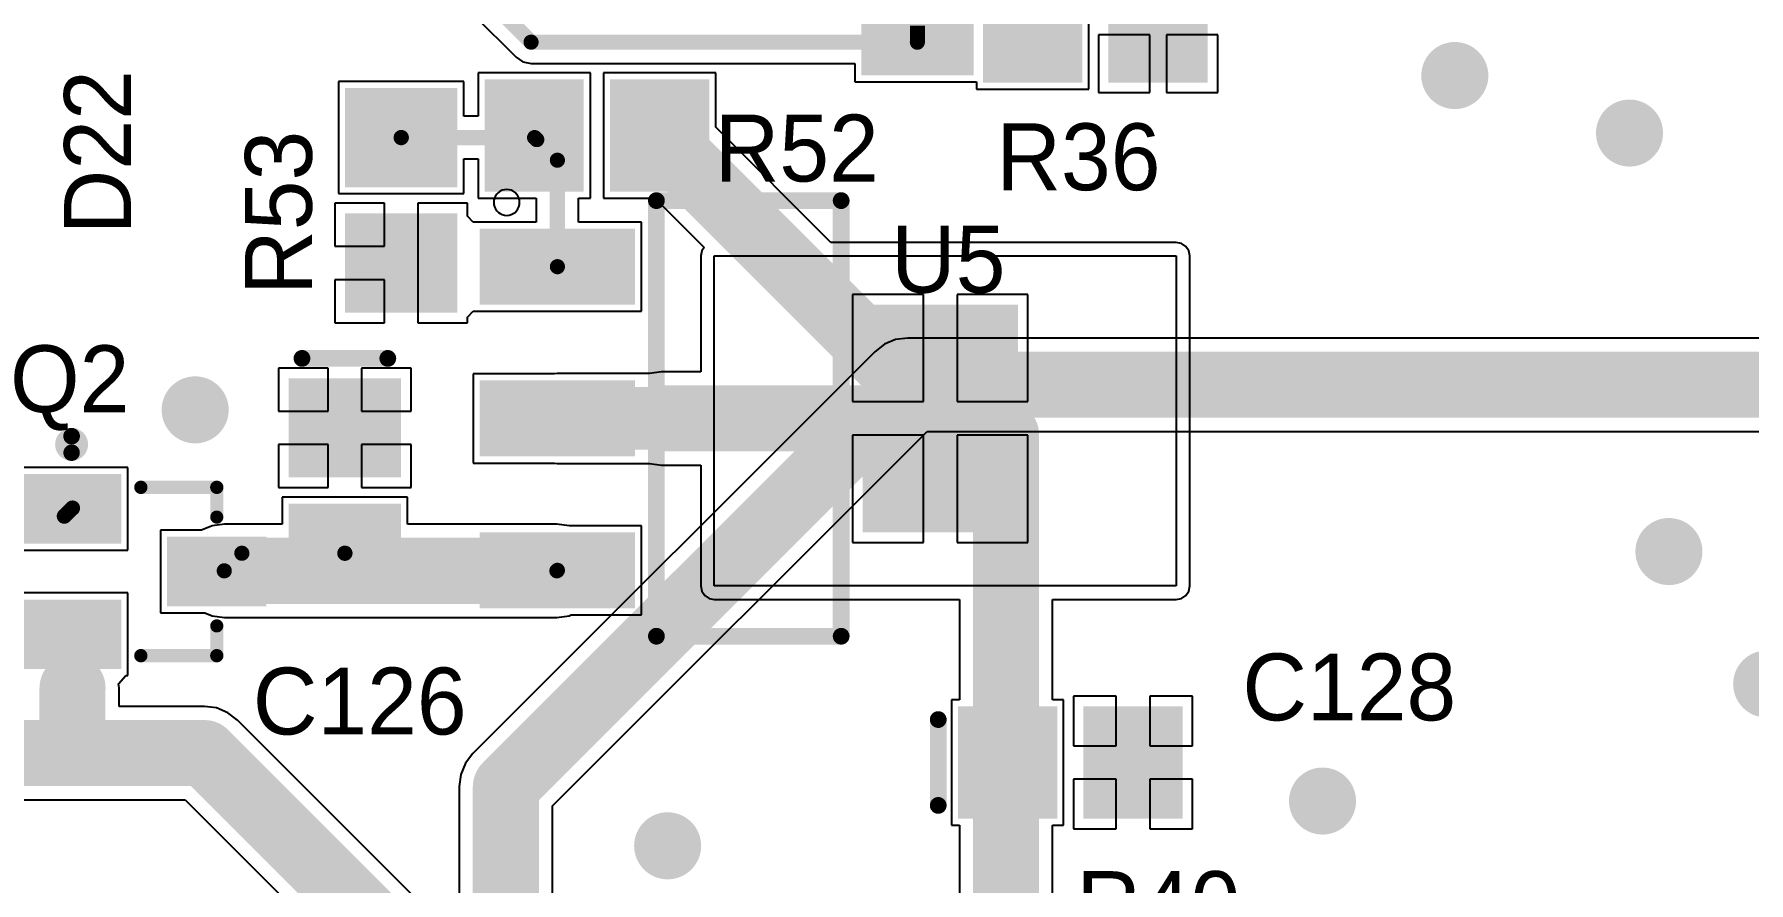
# Model space of a CAD drawing. Header units: millimetres. Extents: x 0 to 7.36, y -3.03 to 0.
# Drawn here: x 4.594 to 5.617, y -1.201 to -0.695 of the extents above; entities that cross this region are included whole.
import ezdxf

# ---------------------------------------------------------------- set-up
doc = ezdxf.new("R2010")
doc.units = ezdxf.units.MM
doc.header["$MEASUREMENT"] = 0
for name, color, linetype in [('BottomLayer', 5, 'Continuous'), ('MultiLayer', 9, 'Continuous'), ('TopLayer', 1, 'Continuous'), ('TopOverlay', 2, 'Continuous'), ('TopPaste', 8, 'Continuous'), ('TopSolder', 216, 'Continuous'), ('ViaHoleLayer', 16, 'Continuous')]:
    doc.layers.add(name, color=color, linetype=linetype)

# ---------------------------------------------------------------- blocks, each defined once
blk = doc.blocks.new('LT1117IST_ADJ_7')
at = {"layer": 'TopLayer'}
for points in [[(-0.1565, 0.0685), (-0.0719, 0.0685), (-0.1565, 0.1059), (-0.0719, 0.1059)], [(0.0719, -0.0673), (0.1565, -0.0673), (0.0719, 0.0606), (0.1565, 0.0606)], [(-0.1565, -0.022), (-0.0719, -0.022), (-0.1565, 0.0154), (-0.0719, 0.0154)], [(-0.1565, -0.1126), (-0.0719, -0.1126), (-0.1565, -0.0752), (-0.0719, -0.0752)]]:
    blk.add_solid(points, dxfattribs=at)
at = {"layer": 'TopOverlay'}
for p, q in [((-0.1457, 0.1331), (-0.147, 0.1328)), ((-0.1444, 0.1332), (-0.1457, 0.1331)), ((-0.143, 0.1331), (-0.1444, 0.1332)), ((-0.1417, 0.1328), (-0.143, 0.1331)), ((-0.152, 0.1269), (-0.1521, 0.1255)), ((-0.1521, 0.1255), (-0.152, 0.1242)), ((-0.1516, 0.1282), (-0.152, 0.1269)), ((-0.152, 0.1242), (-0.1516, 0.1229)), ((-0.1511, 0.1294), (-0.1516, 0.1282)), ((-0.1516, 0.1229), (-0.1511, 0.1217)), ((-0.1503, 0.1305), (-0.1511, 0.1294)), ((-0.1493, 0.1314), (-0.1503, 0.1305)), ((-0.1482, 0.1322), (-0.1493, 0.1314)), ((-0.147, 0.1328), (-0.1482, 0.1322)), ((-0.1405, 0.1322), (-0.1417, 0.1328)), ((-0.1394, 0.1314), (-0.1405, 0.1322)), ((-0.1385, 0.1305), (-0.1394, 0.1314)), ((-0.1377, 0.1294), (-0.1385, 0.1305)), ((-0.1371, 0.1282), (-0.1377, 0.1294)), ((-0.1377, 0.1217), (-0.1371, 0.1229)), ((-0.1368, 0.1269), (-0.1371, 0.1282)), ((-0.1371, 0.1229), (-0.1368, 0.1242)), ((-0.1367, 0.1255), (-0.1368, 0.1269)), ((-0.1368, 0.1242), (-0.1367, 0.1255)), ((-0.1367, 0.1255), (-0.1367, 0.1255)), ((-0.1511, 0.1217), (-0.1503, 0.1206)), ((-0.1503, 0.1206), (-0.1493, 0.1196)), ((-0.1493, 0.1196), (-0.1482, 0.1189)), ((-0.1482, 0.1189), (-0.147, 0.1183)), ((-0.147, 0.1183), (-0.1457, 0.118)), ((-0.1457, 0.118), (-0.1444, 0.1178)), ((-0.1444, 0.1178), (-0.143, 0.118)), ((-0.143, 0.118), (-0.1417, 0.1183)), ((-0.1417, 0.1183), (-0.1405, 0.1189)), ((-0.1405, 0.1189), (-0.1394, 0.1196)), ((-0.1394, 0.1196), (-0.1385, 0.1206)), ((-0.1385, 0.1206), (-0.1377, 0.1217))]:
    blk.add_line(p, q, dxfattribs=at)
at = {"layer": 'TopOverlay', "const_width": 0.01}
for points in [[(-0.0551, -0.1332), (-0.0551, 0.1266)], [(-0.0551, 0.1266), (0.0551, 0.1266)], [(0.0551, -0.1332), (0.0551, 0.1266)], [(-0.0551, -0.1332), (0.0551, -0.1332)]]:
    blk.add_lwpolyline(points, dxfattribs=at)
at = {"layer": 'TopOverlay', "const_width": 0.005}
for points in [[(-0.0576, 0.1266, 1), (-0.0526, 0.1266, 1)], [(-0.0576, 0.1266, 1), (-0.0526, 0.1266, 1)], [(0.0526, 0.1266, 1), (0.0576, 0.1266, 1)], [(0.0526, 0.1266, 1), (0.0576, 0.1266, 1)], [(-0.0576, -0.1332, 1), (-0.0526, -0.1332, 1)], [(-0.0576, -0.1332, 1), (-0.0526, -0.1332, 1)], [(0.0526, -0.1332, 1), (0.0576, -0.1332, 1)], [(0.0526, -0.1332, 1), (0.0576, -0.1332, 1)]]:
    blk.add_lwpolyline(points, format="xyb", close=True, dxfattribs=at)
at = {"layer": 'TopPaste'}
for points in [[(-0.1565, 0.0685), (-0.0719, 0.0685), (-0.1565, 0.1059), (-0.0719, 0.1059)], [(0.0719, -0.0673), (0.1565, -0.0673), (0.0719, 0.0606), (0.1565, 0.0606)], [(-0.1565, -0.022), (-0.0719, -0.022), (-0.1565, 0.0154), (-0.0719, 0.0154)], [(-0.1565, -0.1126), (-0.0719, -0.1126), (-0.1565, -0.0752), (-0.0719, -0.0752)]]:
    blk.add_solid(points, dxfattribs=at)
at = {"layer": 'TopSolder'}
for points in [[(-0.1605, 0.0645), (-0.0679, 0.0645), (-0.1605, 0.1099), (-0.0679, 0.1099)], [(0.0679, -0.0713), (0.1605, -0.0713), (0.0679, 0.0646), (0.1605, 0.0646)], [(-0.1605, -0.026), (-0.0679, -0.026), (-0.1605, 0.0194), (-0.0679, 0.0194)], [(-0.1605, -0.1166), (-0.0679, -0.1166), (-0.1605, -0.0712), (-0.0679, -0.0712)]]:
    blk.add_solid(points, dxfattribs=at)
blk = doc.blocks.new('RES_0805_10')
at = {"layer": 'TopLayer'}
for points in [[(-0.063, -0.0295), (-0.0118, -0.0295), (-0.063, 0.0295), (-0.0118, 0.0295)], [(0.0118, -0.0295), (0.063, -0.0295), (0.0118, 0.0295), (0.063, 0.0295)]]:
    blk.add_solid(points, dxfattribs=at)
at = {"layer": 'TopPaste'}
for points in [[(-0.063, -0.0295), (-0.0118, -0.0295), (-0.063, 0.0295), (-0.0118, 0.0295)], [(0.0118, -0.0295), (0.063, -0.0295), (0.0118, 0.0295), (0.063, 0.0295)]]:
    blk.add_solid(points, dxfattribs=at)
at = {"layer": 'TopSolder'}
for points in [[(-0.067, -0.0335), (-0.0078, -0.0335), (-0.067, 0.0335), (-0.0078, 0.0335)], [(0.0078, -0.0335), (0.067, -0.0335), (0.0078, 0.0335), (0.067, 0.0335)]]:
    blk.add_solid(points, dxfattribs=at)
blk = doc.blocks.new('RES_0805_50')
at = {"layer": 'TopLayer'}
for points in [[(-0.063, -0.0295), (-0.0118, -0.0295), (-0.063, 0.0295), (-0.0118, 0.0295)], [(0.0118, -0.0295), (0.063, -0.0295), (0.0118, 0.0295), (0.063, 0.0295)]]:
    blk.add_solid(points, dxfattribs=at)
at = {"layer": 'TopPaste'}
for points in [[(-0.063, -0.0295), (-0.0118, -0.0295), (-0.063, 0.0295), (-0.0118, 0.0295)], [(0.0118, -0.0295), (0.063, -0.0295), (0.0118, 0.0295), (0.063, 0.0295)]]:
    blk.add_solid(points, dxfattribs=at)
at = {"layer": 'TopSolder'}
for points in [[(-0.067, -0.0335), (-0.0078, -0.0335), (-0.067, 0.0335), (-0.0078, 0.0335)], [(0.0078, -0.0335), (0.067, -0.0335), (0.0078, 0.0335), (0.067, 0.0335)]]:
    blk.add_solid(points, dxfattribs=at)
blk = doc.blocks.new('CAP_0805_51')
at = {"layer": 'TopLayer'}
for points in [[(-0.0551, -0.0295), (-0.0039, -0.0295), (-0.0551, 0.0295), (-0.0039, 0.0295)], [(0.0197, -0.0295), (0.0709, -0.0295), (0.0197, 0.0295), (0.0709, 0.0295)]]:
    blk.add_solid(points, dxfattribs=at)
at = {"layer": 'TopOverlay', "const_width": 0.01}
blk.add_lwpolyline([(-0.0709, -0.0256), (-0.0709, 0.0256)], dxfattribs=at)
at = {"layer": 'TopOverlay', "const_width": 0.005}
for points in [[(-0.0734, 0.0256, 1), (-0.0684, 0.0256, 1)], [(-0.0734, -0.0256, 1), (-0.0684, -0.0256, 1)]]:
    blk.add_lwpolyline(points, format="xyb", close=True, dxfattribs=at)
at = {"layer": 'TopPaste'}
for points in [[(-0.0551, -0.0295), (-0.0039, -0.0295), (-0.0551, 0.0295), (-0.0039, 0.0295)], [(0.0197, -0.0295), (0.0709, -0.0295), (0.0197, 0.0295), (0.0709, 0.0295)]]:
    blk.add_solid(points, dxfattribs=at)
at = {"layer": 'TopSolder'}
for points in [[(-0.0591, -0.0335), (0.0001, -0.0335), (-0.0591, 0.0335), (0.0001, 0.0335)], [(0.0157, -0.0335), (0.0749, -0.0335), (0.0157, 0.0335), (0.0749, 0.0335)]]:
    blk.add_solid(points, dxfattribs=at)
blk = doc.blocks.new('SOT23_56')
at = {"layer": 'TopLayer'}
for points in [[(-0.0167, 0.0177), (0.0167, 0.0177), (-0.0167, 0.0689), (0.0167, 0.0689)], [(-0.0541, -0.0689), (-0.0207, -0.0689), (-0.0541, -0.0177), (-0.0207, -0.0177)], [(0.0207, -0.0689), (0.0541, -0.0689), (0.0207, -0.0177), (0.0541, -0.0177)]]:
    blk.add_solid(points, dxfattribs=at)
at = {"layer": 'TopOverlay', "const_width": 0.00787}
for points in [[(-0.0502, -0.002), (-0.0502, 0.0433)], [(-0.0325, 0.0433), (-0.0502, 0.0433)], [(0.0502, 0.0433), (0.0325, 0.0433)], [(0.0502, -0.002), (0.0502, 0.0433)]]:
    blk.add_lwpolyline(points, dxfattribs=at)
at = {"layer": 'TopOverlay'}
for points, const_width in [([(-0.0522, 0.0433, 1), (-0.0482, 0.0433, 1)], 0.00394), ([(-0.0522, 0.0433, 1), (-0.0482, 0.0433, 1)], 0.00394), ([(-0.0344, 0.0433, 1), (-0.0305, 0.0433, 1)], 0.00394), ([(0.0305, 0.0433, 1), (0.0344, 0.0433, 1)], 0.00394), ([(0.0482, 0.0433, 1), (0.0522, 0.0433, 1)], 0.00394), ([(0.0482, 0.0433, 1), (0.0522, 0.0433, 1)], 0.00394), ([(-0.0522, -0.002, 1), (-0.0482, -0.002, 1)], 0.00394), ([(0.0482, -0.002, 1), (0.0522, -0.002, 1)], 0.00394), ([(-0.0709, -0.0433, 1), (-0.0807, -0.0433, 1)], 0.00984), ([(-0.0832, -0.0433, 1), (-0.0782, -0.0433, 1)], 0.00492), ([(-0.0733, -0.0433, 1), (-0.0684, -0.0433, 1)], 0.00492)]:
    blk.add_lwpolyline(points, format="xyb", close=True, dxfattribs=dict(at, const_width=const_width))
at = {"layer": 'TopPaste'}
for points in [[(-0.0167, 0.0177), (0.0167, 0.0177), (-0.0167, 0.0689), (0.0167, 0.0689)], [(-0.0541, -0.0689), (-0.0207, -0.0689), (-0.0541, -0.0177), (-0.0207, -0.0177)], [(0.0207, -0.0689), (0.0541, -0.0689), (0.0207, -0.0177), (0.0541, -0.0177)]]:
    blk.add_solid(points, dxfattribs=at)
at = {"layer": 'TopSolder'}
for points in [[(-0.0207, 0.0137), (0.0207, 0.0137), (-0.0207, 0.0729), (0.0207, 0.0729)], [(-0.0581, -0.0729), (-0.0167, -0.0729), (-0.0581, -0.0137), (-0.0167, -0.0137)], [(0.0167, -0.0729), (0.0581, -0.0729), (0.0167, -0.0137), (0.0581, -0.0137)]]:
    blk.add_solid(points, dxfattribs=at)
blk = doc.blocks.new('RES_0805_208')
at = {"layer": 'TopLayer'}
for points in [[(-0.063, -0.0295), (-0.0118, -0.0295), (-0.063, 0.0295), (-0.0118, 0.0295)], [(0.0118, -0.0295), (0.063, -0.0295), (0.0118, 0.0295), (0.063, 0.0295)]]:
    blk.add_solid(points, dxfattribs=at)
at = {"layer": 'TopPaste'}
for points in [[(-0.063, -0.0295), (-0.0118, -0.0295), (-0.063, 0.0295), (-0.0118, 0.0295)], [(0.0118, -0.0295), (0.063, -0.0295), (0.0118, 0.0295), (0.063, 0.0295)]]:
    blk.add_solid(points, dxfattribs=at)
at = {"layer": 'TopSolder'}
for points in [[(-0.067, -0.0335), (-0.0078, -0.0335), (-0.067, 0.0335), (-0.0078, 0.0335)], [(0.0078, -0.0335), (0.067, -0.0335), (0.0078, 0.0335), (0.067, 0.0335)]]:
    blk.add_solid(points, dxfattribs=at)
blk = doc.blocks.new('CAP_0805_209')
at = {"layer": 'TopLayer'}
for points in [[(-0.0551, -0.0295), (-0.0039, -0.0295), (-0.0551, 0.0295), (-0.0039, 0.0295)], [(0.0197, -0.0295), (0.0709, -0.0295), (0.0197, 0.0295), (0.0709, 0.0295)]]:
    blk.add_solid(points, dxfattribs=at)
at = {"layer": 'TopOverlay', "const_width": 0.01}
blk.add_lwpolyline([(-0.0709, -0.0256), (-0.0709, 0.0256)], dxfattribs=at)
at = {"layer": 'TopOverlay', "const_width": 0.005}
for points in [[(-0.0734, 0.0256, 1), (-0.0684, 0.0256, 1)], [(-0.0734, -0.0256, 1), (-0.0684, -0.0256, 1)]]:
    blk.add_lwpolyline(points, format="xyb", close=True, dxfattribs=at)
at = {"layer": 'TopPaste'}
for points in [[(-0.0551, -0.0295), (-0.0039, -0.0295), (-0.0551, 0.0295), (-0.0039, 0.0295)], [(0.0197, -0.0295), (0.0709, -0.0295), (0.0197, 0.0295), (0.0709, 0.0295)]]:
    blk.add_solid(points, dxfattribs=at)
at = {"layer": 'TopSolder'}
for points in [[(-0.0591, -0.0335), (0.0001, -0.0335), (-0.0591, 0.0335), (0.0001, 0.0335)], [(0.0157, -0.0335), (0.0749, -0.0335), (0.0157, 0.0335), (0.0749, 0.0335)]]:
    blk.add_solid(points, dxfattribs=at)
blk = doc.blocks.new('RES_0805_255')
at = {"layer": 'TopLayer'}
for points in [[(-0.063, -0.0295), (-0.0118, -0.0295), (-0.063, 0.0295), (-0.0118, 0.0295)], [(0.0118, -0.0295), (0.063, -0.0295), (0.0118, 0.0295), (0.063, 0.0295)]]:
    blk.add_solid(points, dxfattribs=at)
at = {"layer": 'TopPaste'}
for points in [[(-0.063, -0.0295), (-0.0118, -0.0295), (-0.063, 0.0295), (-0.0118, 0.0295)], [(0.0118, -0.0295), (0.063, -0.0295), (0.0118, 0.0295), (0.063, 0.0295)]]:
    blk.add_solid(points, dxfattribs=at)
at = {"layer": 'TopSolder'}
for points in [[(-0.067, -0.0335), (-0.0078, -0.0335), (-0.067, 0.0335), (-0.0078, 0.0335)], [(0.0078, -0.0335), (0.067, -0.0335), (0.0078, 0.0335), (0.067, 0.0335)]]:
    blk.add_solid(points, dxfattribs=at)

msp = doc.modelspace()

# ---------------------------------------------------------------- linework, layer by layer
at = {"layer": 'BottomLayer'}
for p, q in [((5.1082, -0.8767), (5.1015, -0.8795)), ((5.1154, -0.8758), (5.1082, -0.8767)), ((6.0732, -0.8758), (5.1154, -0.8758)), ((5.0957, -0.8839), (4.8561, -1.1236)), ((5.1015, -0.8795), (5.0957, -0.8839)), ((4.9035, -1.1547), (5.1269, -0.9314)), ((5.1269, -0.9314), (6.0848, -0.9314)), ((4.8561, -1.1236), (4.8516, -1.1293)), ((4.8516, -1.1293), (4.8489, -1.136)), ((4.8489, -1.136), (4.8479, -1.1432)), ((4.8479, -1.1432), (4.8479, -1.2616)), ((4.9035, -1.2616), (4.9035, -1.1547))]:
    msp.add_line(p, q, dxfattribs=at)
for points, const_width in [([(5.4317, -0.7192, 1), (5.4517, -0.7192, 1)], 0.02), ([(5.5359, -0.7535, 1), (5.5559, -0.7535, 1)], 0.02), ([(5.1055, -0.9036, 1), (5.1252, -0.9036, 1)], 0.0197), ([(5.1055, -0.9036, 1), (5.1252, -0.9036, 1)], 0.0197), ([(4.6804, -0.9186, 1), (4.7004, -0.9186, 1)], 0.02), ([(5.5594, -1.0031, 1), (5.5794, -1.0031, 1)], 0.02), ([(5.6177, -1.0821, 1), (5.6377, -1.0821, 1)], 0.02), ([(4.8659, -1.1432, 1), (4.8856, -1.1432, 1)], 0.0197), ([(4.8659, -1.1432, 1), (4.8856, -1.1432, 1)], 0.0197), ([(5.3528, -1.1519, 1), (5.3728, -1.1519, 1)], 0.02), ([(4.9622, -1.1786, 1), (4.9822, -1.1786, 1)], 0.02)]:
    msp.add_lwpolyline(points, format="xyb", close=True, dxfattribs=dict(at, const_width=const_width))
at = {"layer": 'BottomLayer', "const_width": 0.0394}
for points in [[(4.8757, -1.1432), (5.1154, -0.9036)], [(5.1154, -0.9036), (6.0848, -0.9036)], [(4.8757, -1.303), (4.8757, -1.1432)]]:
    msp.add_lwpolyline(points, dxfattribs=at)
at = {"layer": 'MultiLayer', "const_width": 0.02}
for points in [[(5.4317, -0.7192, 1), (5.4517, -0.7192, 1)], [(5.5359, -0.7535, 1), (5.5559, -0.7535, 1)], [(4.6804, -0.9186, 1), (4.7004, -0.9186, 1)], [(5.5594, -1.0031, 1), (5.5794, -1.0031, 1)], [(5.6177, -1.0821, 1), (5.6377, -1.0821, 1)], [(5.3528, -1.1519, 1), (5.3728, -1.1519, 1)], [(4.9622, -1.1786, 1), (4.9822, -1.1786, 1)]]:
    msp.add_lwpolyline(points, format="xyb", close=True, dxfattribs=at)
at = {"layer": 'TopLayer'}
for p, q in [((5.2234, -0.7273), (5.2234, -0.6525)), ((4.8567, -0.6832), (4.8818, -0.7083)), ((5.2597, -0.6949), (5.2291, -0.6949)), ((5.2291, -0.6949), (5.2291, -0.7294)), ((5.2597, -0.7294), (5.2597, -0.6949)), ((5.3003, -0.6949), (5.2697, -0.6949)), ((5.2697, -0.6949), (5.2697, -0.7294)), ((5.3003, -0.7294), (5.3003, -0.6949)), ((4.8818, -0.7083), (4.8859, -0.711)), ((4.8859, -0.711), (4.8908, -0.712)), ((4.8908, -0.712), (5.0838, -0.712)), ((5.0838, -0.712), (5.0838, -0.7229)), ((4.8507, -0.7227), (4.7759, -0.7227)), ((4.7759, -0.7227), (4.7759, -0.7896)), ((4.8507, -0.7435), (4.8507, -0.7227)), ((4.9261, -0.7176), (4.8591, -0.7176)), ((4.8591, -0.7176), (4.8591, -0.7435)), ((4.9261, -0.7924), (4.9261, -0.7176)), ((5.0009, -0.7176), (4.9339, -0.7176)), ((4.9339, -0.7176), (4.9339, -0.7924)), ((5.0009, -0.75), (5.0009, -0.7176)), ((5.0838, -0.7229), (5.1564, -0.7229)), ((5.1564, -0.7229), (5.1564, -0.7273)), ((5.1564, -0.7273), (5.2234, -0.7273)), ((5.2291, -0.7294), (5.2597, -0.7294)), ((5.2697, -0.7294), (5.3003, -0.7294)), ((4.8591, -0.7435), (4.8507, -0.7435)), ((5.0696, -0.8187), (5.0009, -0.75)), ((4.8507, -0.7896), (4.8507, -0.7688)), ((4.8507, -0.7688), (4.8591, -0.7688)), ((4.8591, -0.7688), (4.8591, -0.7924)), ((4.8033, -0.7954), (4.7738, -0.7954)), ((4.7738, -0.7954), (4.7738, -0.821)), ((4.7759, -0.7896), (4.8507, -0.7896)), ((4.8033, -0.821), (4.8033, -0.7954)), ((4.8528, -0.7954), (4.8233, -0.7954)), ((4.8233, -0.7954), (4.8233, -0.831)), ((4.8528, -0.803), (4.8528, -0.7954)), ((4.8591, -0.7924), (4.8938, -0.7924)), ((4.8938, -0.7924), (4.8938, -0.8066)), ((4.9191, -0.8066), (4.9191, -0.7924)), ((4.9191, -0.7924), (4.9261, -0.7924)), ((4.9339, -0.7924), (4.9646, -0.7924)), ((4.9646, -0.7924), (4.9939, -0.8217)), ((4.8563, -0.8066), (4.8528, -0.803)), ((4.8578, -0.8066), (4.8563, -0.8066)), ((4.8938, -0.8066), (4.8578, -0.8066)), ((4.9566, -0.8066), (4.9191, -0.8066)), ((4.9566, -0.8598), (4.9566, -0.8066)), ((4.7738, -0.821), (4.8033, -0.821)), ((4.9926, -0.8237), (4.992, -0.8268)), ((4.992, -0.8268), (4.992, -0.8959)), ((4.9939, -0.8217), (4.9926, -0.8237)), ((5, -1.0236), (5, -0.8268)), ((5, -0.8268), (5.2756, -0.8268)), ((5.2756, -0.8187), (5.0696, -0.8187)), ((5.2787, -0.8194), (5.2756, -0.8187)), ((5.2756, -0.8268), (5.2756, -1.0236)), ((5.2813, -0.8211), (5.2787, -0.8194)), ((5.283, -0.8237), (5.2813, -0.8211)), ((5.2836, -0.8268), (5.283, -0.8237)), ((5.2836, -1.0236), (5.2836, -0.8268)), ((4.8233, -0.831), (4.8233, -0.8666)), ((4.8033, -0.841), (4.7738, -0.841)), ((4.7738, -0.841), (4.7738, -0.8666)), ((4.8033, -0.8666), (4.8033, -0.841)), ((5.1248, -0.8498), (5.0825, -0.8498)), ((5.0825, -0.8498), (5.0825, -0.9137)), ((5.1248, -0.9137), (5.1248, -0.8498)), ((5.1871, -0.8498), (5.1448, -0.8498)), ((5.1448, -0.8498), (5.1448, -0.9137)), ((5.1871, -0.9137), (5.1871, -0.8498)), ((4.7738, -0.8666), (4.8033, -0.8666)), ((4.8233, -0.8666), (4.8528, -0.8666)), ((4.8528, -0.8633), (4.8563, -0.8598)), ((4.8528, -0.8666), (4.8528, -0.8633)), ((4.8563, -0.8598), (4.8578, -0.8598)), ((4.8578, -0.8598), (4.9566, -0.8598)), ((4.7697, -0.8937), (4.7402, -0.8937)), ((4.7402, -0.8937), (4.7402, -0.9193)), ((4.7697, -0.9193), (4.7697, -0.8937)), ((4.8192, -0.8937), (4.7897, -0.8937)), ((4.7897, -0.8937), (4.7897, -0.9193)), ((4.8192, -0.9193), (4.8192, -0.8937)), ((4.9047, -0.8972), (4.8563, -0.8972)), ((4.8563, -0.8972), (4.8563, -0.9503)), ((4.9064, -0.8969), (4.9047, -0.8972)), ((4.9612, -0.8969), (4.9064, -0.8969)), ((4.9613, -0.8969), (4.9612, -0.8969)), ((4.9685, -0.8959), (4.9613, -0.8969)), ((4.992, -0.8959), (4.9685, -0.8959)), ((4.7402, -0.9193), (4.7697, -0.9193)), ((4.7897, -0.9193), (4.8192, -0.9193)), ((5.0825, -0.9137), (5.1248, -0.9137)), ((5.1448, -0.9137), (5.1871, -0.9137)), ((4.7697, -0.9393), (4.7402, -0.9393)), ((4.7402, -0.9393), (4.7402, -0.9649)), ((4.7697, -0.9649), (4.7697, -0.9393)), ((4.8192, -0.9393), (4.7897, -0.9393)), ((4.7897, -0.9393), (4.7897, -0.9649)), ((4.8192, -0.9649), (4.8192, -0.9393)), ((5.1248, -0.9337), (5.0825, -0.9337)), ((5.0825, -0.9337), (5.0825, -0.9977)), ((5.1248, -0.9977), (5.1248, -0.9337)), ((5.1871, -0.9337), (5.1448, -0.9337)), ((5.1448, -0.9337), (5.1448, -0.9977)), ((5.1871, -0.9977), (5.1871, -0.9337)), ((4.8563, -0.9503), (4.9047, -0.9503)), ((4.9047, -0.9503), (4.9064, -0.9505)), ((4.9064, -0.9505), (4.9612, -0.9505)), ((4.9612, -0.9505), (4.9613, -0.9506)), ((4.9613, -0.9506), (4.9685, -0.9515)), ((4.6502, -0.953), (4.5832, -0.953)), ((4.6502, -1.0022), (4.6502, -0.953)), ((4.9685, -0.9515), (4.992, -0.9515)), ((4.992, -0.9515), (4.992, -1.0236)), ((4.7402, -0.9649), (4.7697, -0.9649)), ((4.8171, -0.9706), (4.7423, -0.9706)), ((4.7423, -0.9706), (4.7423, -0.9868)), ((4.7897, -0.9649), (4.8192, -0.9649)), ((4.8171, -0.9868), (4.8171, -0.9706)), ((4.6941, -0.9904), (4.6698, -0.9904)), ((4.6698, -0.9904), (4.6698, -1.0396)), ((4.7006, -0.9877), (4.6941, -0.9904)), ((4.7078, -0.9868), (4.7006, -0.9877)), ((4.7423, -0.9868), (4.7078, -0.9868)), ((4.9062, -0.9868), (4.8171, -0.9868)), ((4.9134, -0.9877), (4.9062, -0.9868)), ((4.9566, -0.9877), (4.9134, -0.9877)), ((4.9134, -0.9877), (4.9134, -0.9877)), ((4.9566, -1.0409), (4.9566, -0.9877)), ((5.0825, -0.9977), (5.1248, -0.9977)), ((5.1448, -0.9977), (5.1871, -0.9977)), ((4.5832, -1.0022), (4.6502, -1.0022)), ((4.6502, -1.0278), (4.5832, -1.0278)), ((4.6502, -1.077), (4.6502, -1.0278)), ((4.992, -1.0236), (4.9926, -1.0267)), ((4.9926, -1.0267), (4.9943, -1.0293)), ((4.9943, -1.0293), (4.9969, -1.031)), ((4.9969, -1.031), (5, -1.0317)), ((5.2756, -1.0236), (5, -1.0236)), ((5, -1.0317), (5.1462, -1.0317)), ((5.1462, -1.0317), (5.1462, -1.0915)), ((5.2018, -1.0915), (5.2018, -1.0317)), ((5.2018, -1.0317), (5.2756, -1.0317)), ((5.2756, -1.0317), (5.2787, -1.031)), ((5.2787, -1.031), (5.2813, -1.0293)), ((5.2813, -1.0293), (5.283, -1.0267)), ((5.283, -1.0267), (5.2836, -1.0236)), ((4.6698, -1.0396), (4.6962, -1.0396)), ((4.6962, -1.0396), (4.7006, -1.0414)), ((4.7006, -1.0414), (4.7078, -1.0424)), ((4.7078, -1.0424), (4.9062, -1.0424)), ((4.9062, -1.0424), (4.9134, -1.0414)), ((4.9134, -1.0414), (4.9147, -1.0409)), ((4.9147, -1.0409), (4.9566, -1.0409)), ((4.6447, -1.082), (4.6491, -1.077)), ((4.645, -1.0844), (4.6447, -1.082)), ((4.6491, -1.077), (4.6502, -1.077)), ((4.645, -1.0955), (4.645, -1.0844)), ((5.1462, -1.0915), (5.1415, -1.0915)), ((5.1415, -1.0915), (5.1415, -1.1663)), ((5.2084, -1.0915), (5.2018, -1.0915)), ((5.2084, -1.1663), (5.2084, -1.0915)), ((5.2397, -1.0894), (5.2142, -1.0894)), ((5.2142, -1.0894), (5.2142, -1.1189)), ((5.2397, -1.1189), (5.2397, -1.0894)), ((5.2853, -1.0894), (5.2597, -1.0894)), ((5.2597, -1.0894), (5.2597, -1.1189)), ((5.2853, -1.1189), (5.2853, -1.0894)), ((4.696, -1.0955), (4.645, -1.0955)), ((4.7032, -1.0964), (4.696, -1.0955)), ((4.7099, -1.0992), (4.7032, -1.0964)), ((4.7157, -1.1036), (4.7099, -1.0992)), ((4.8737, -1.2616), (4.7157, -1.1036)), ((5.2142, -1.1189), (5.2397, -1.1189)), ((5.2597, -1.1189), (5.2853, -1.1189)), ((5.2397, -1.1389), (5.2142, -1.1389)), ((5.2142, -1.1389), (5.2142, -1.1684)), ((5.2397, -1.1684), (5.2397, -1.1389)), ((5.2853, -1.1389), (5.2597, -1.1389)), ((5.2597, -1.1389), (5.2597, -1.1684)), ((5.2853, -1.1684), (5.2853, -1.1389)), ((4.5752, -1.1511), (4.6845, -1.1511)), ((4.6845, -1.1511), (4.8344, -1.3009)), ((5.1415, -1.1663), (5.1462, -1.1663)), ((5.1462, -1.1663), (5.1462, -1.258)), ((5.2018, -1.258), (5.2018, -1.1663)), ((5.2018, -1.1663), (5.2084, -1.1663)), ((5.2142, -1.1684), (5.2397, -1.1684)), ((5.2597, -1.1684), (5.2853, -1.1684))]:
    msp.add_line(p, q, dxfattribs=at)
for points, const_width in [([(4.848, -0.6566), (4.8908, -0.6993)], 0.00906), ([(5.1212, -0.6993), (5.1212, -0.6894)], 0.00906), ([(4.8908, -0.6993), (5.1212, -0.6993)], 0.00906), ([(4.969, -0.7574), (5.1348, -0.9233)], 0.0394), ([(4.8133, -0.7562), (4.8929, -0.7562)], 0.00906), ([(4.8929, -0.7562), (4.8942, -0.7574)], 0.00906), ([(4.8942, -0.7574), (4.9064, -0.7697)], 0.00906), ([(4.9064, -0.8332), (4.9064, -0.7697)], 0.00906), ([(4.9064, -0.9237), (4.9685, -0.9237)], 0.0374), ([(4.9685, -0.9237), (5.1348, -0.9237)], 0.0394), ([(5.1348, -0.9237), (5.1348, -0.9233)], 0.0394), ([(5.1348, -0.9237), (5.1445, -0.9334)], 0.0394), ([(5.1445, -0.9334), (5.174, -0.9334)], 0.0394), ([(5.174, -1.1289), (5.174, -0.9334)], 0.0394), ([(4.5378, -0.982), (4.6124, -0.982)], 0.00906), ([(4.6124, -0.982), (4.6172, -0.9772)], 0.00906), ([(4.7078, -1.0146), (4.9062, -1.0146)], 0.0394), ([(4.7078, -1.0146), (4.7182, -1.0041)], 0.00906), ([(4.7182, -1.0041), (4.7797, -1.0041)], 0.00906), ([(4.9062, -1.0146), (4.9064, -1.0143)], 0.00906), ([(4.6172, -1.0844), (4.6172, -1.052)], 0.0256), ([(4.6172, -1.1233), (4.6172, -1.0844)], 0.0394), ([(4.5378, -1.1233), (4.6172, -1.1233)], 0.0394), ([(4.6172, -1.1233), (4.696, -1.1233)], 0.0394), ([(4.696, -1.1233), (4.8757, -1.303)], 0.0394), ([(5.174, -1.2832), (5.174, -1.1289)], 0.0394), ([(5.174, -1.1289), (5.1749, -1.1289)], 0.0394)]:
    msp.add_lwpolyline(points, dxfattribs=dict(at, const_width=const_width))
for points, const_width in [([(4.8885, -0.6993, 1), (4.893, -0.6993, 1)], 0.00453), ([(4.8885, -0.6993, 1), (4.893, -0.6993, 1)], 0.00453), ([(5.1189, -0.6993, 1), (5.1234, -0.6993, 1)], 0.00453), ([(5.1189, -0.6993, 1), (5.1234, -0.6993, 1)], 0.00453), ([(5.4317, -0.7192, 1), (5.4517, -0.7192, 1)], 0.02), ([(5.5359, -0.7535, 1), (5.5559, -0.7535, 1)], 0.02), ([(4.9591, -0.7574, 1), (4.9788, -0.7574, 1)], 0.0197), ([(4.811, -0.7562, 1), (4.8156, -0.7562, 1)], 0.00453), ([(4.8906, -0.7562, 1), (4.8951, -0.7562, 1)], 0.00453), ([(4.8906, -0.7562, 1), (4.8951, -0.7562, 1)], 0.00453), ([(4.8919, -0.7574, 1), (4.8964, -0.7574, 1)], 0.00453), ([(4.8919, -0.7574, 1), (4.8964, -0.7574, 1)], 0.00453), ([(4.9042, -0.7697, 1), (4.9087, -0.7697, 1)], 0.00453), ([(4.9042, -0.7697, 1), (4.9087, -0.7697, 1)], 0.00453), ([(4.9042, -0.8332, 1), (4.9087, -0.8332, 1)], 0.00453), ([(4.6804, -0.9186, 1), (4.7004, -0.9186, 1)], 0.02), ([(4.8971, -0.9237, 1), (4.9158, -0.9237, 1)], 0.0187), ([(4.9586, -0.9237, 1), (4.9783, -0.9237, 1)], 0.0197), ([(4.9591, -0.9237, 1), (4.9778, -0.9237, 1)], 0.0187), ([(5.125, -0.9233, 1), (5.1446, -0.9233, 1)], 0.0197), ([(5.125, -0.9233, 1), (5.1446, -0.9233, 1)], 0.0197), ([(5.125, -0.9237, 1), (5.1446, -0.9237, 1)], 0.0197), ([(5.125, -0.9237, 1), (5.1446, -0.9237, 1)], 0.0197), ([(5.125, -0.9237, 1), (5.1446, -0.9237, 1)], 0.0197), ([(5.1346, -0.9334, 1), (5.1543, -0.9334, 1)], 0.0197), ([(5.1346, -0.9334, 1), (5.1543, -0.9334, 1)], 0.0197), ([(5.1642, -0.9334, 1), (5.1839, -0.9334, 1)], 0.0197), ([(5.1642, -0.9334, 1), (5.1839, -0.9334, 1)], 0.0197), ([(4.6101, -0.982, 1), (4.6146, -0.982, 1)], 0.00453), ([(4.6101, -0.982, 1), (4.6146, -0.982, 1)], 0.00453), ([(4.6149, -0.9772, 1), (4.6195, -0.9772, 1)], 0.00453), ([(5.5594, -1.0031, 1), (5.5794, -1.0031, 1)], 0.02), ([(4.6979, -1.0146, 1), (4.7176, -1.0146, 1)], 0.0197), ([(4.716, -1.0041, 1), (4.7205, -1.0041, 1)], 0.00453), ([(4.716, -1.0041, 1), (4.7205, -1.0041, 1)], 0.00453), ([(4.7774, -1.0041, 1), (4.782, -1.0041, 1)], 0.00453), ([(4.8963, -1.0146, 1), (4.916, -1.0146, 1)], 0.0197), ([(4.7055, -1.0146, 1), (4.71, -1.0146, 1)], 0.00453), ([(4.9039, -1.0146, 1), (4.9084, -1.0146, 1)], 0.00453), ([(4.9042, -1.0143, 1), (4.9087, -1.0143, 1)], 0.00453), ([(4.6108, -1.052, 1), (4.6236, -1.052, 1)], 0.0128), ([(5.6177, -1.0821, 1), (5.6377, -1.0821, 1)], 0.02), ([(4.6074, -1.0844, 1), (4.6271, -1.0844, 1)], 0.0197), ([(4.6108, -1.0844, 1), (4.6236, -1.0844, 1)], 0.0128), ([(4.6074, -1.1233, 1), (4.6271, -1.1233, 1)], 0.0197), ([(4.6074, -1.1233, 1), (4.6271, -1.1233, 1)], 0.0197), ([(4.6074, -1.1233, 1), (4.6271, -1.1233, 1)], 0.0197), ([(4.6862, -1.1233, 1), (4.7059, -1.1233, 1)], 0.0197), ([(4.6862, -1.1233, 1), (4.7059, -1.1233, 1)], 0.0197), ([(5.1642, -1.1289, 1), (5.1839, -1.1289, 1)], 0.0197), ([(5.1642, -1.1289, 1), (5.1839, -1.1289, 1)], 0.0197), ([(5.1642, -1.1289, 1), (5.1839, -1.1289, 1)], 0.0197), ([(5.1651, -1.1289, 1), (5.1848, -1.1289, 1)], 0.0197), ([(5.3528, -1.1519, 1), (5.3728, -1.1519, 1)], 0.02), ([(4.9622, -1.1786, 1), (4.9822, -1.1786, 1)], 0.02)]:
    msp.add_lwpolyline(points, format="xyb", close=True, dxfattribs=dict(at, const_width=const_width))
at = {"layer": 'ViaHoleLayer', "const_width": 0.00956}
for points in [[(5.4369, -0.7192, 1), (5.4464, -0.7192, 1)], [(5.5411, -0.7535, 1), (5.5507, -0.7535, 1)], [(4.6856, -0.9186, 1), (4.6951, -0.9186, 1)], [(5.5647, -1.0031, 1), (5.5742, -1.0031, 1)], [(5.358, -1.1519, 1), (5.3675, -1.1519, 1)], [(4.9674, -1.1786, 1), (4.977, -1.1786, 1)]]:
    msp.add_lwpolyline(points, format="xyb", close=True, dxfattribs=at)

# ---------------------------------------------------------------- block references
for name, p, rotation in [('RES_0805_255', (5.1212, -0.652), 270), ('RES_0805_10', (4.93, -0.755), 180), ('RES_0805_208', (4.8133, -0.7936), 270), ('CAP_0805_209', (4.7797, -0.9588), 270), ('SOT23_56', (4.66, -1.015), 270)]:
    msp.add_blockref(name, p, dxfattribs=dict(rotation=rotation))
for name, p in [('RES_0805_50', (5.2273, -0.6899)), ('LT1117IST_ADJ_7', (5.0206, -0.9204)), ('CAP_0805_51', (5.2045, -1.1289))]:
    msp.add_blockref(name, p)

# ---------------------------------------------------------------- texts
at = {"layer": 'TopOverlay'}
for s, p in [('D22', (4.6521, -0.8139)), ('R53', (4.76, -0.85))]:
    msp.add_text(s, height=0.03989, rotation=90, dxfattribs=at).set_placement(p)
for s, p in [('R52', (5.0003, -0.7824)), ('R36', (5.1683, -0.7876)), ('U5', (5.1055, -0.8487)), ('Q2', (4.58, -0.92)), ('C128', (5.315, -1.1038)), ('C126', (4.7248, -1.1122)), ('R40', (5.2159, -1.2336))]:
    msp.add_text(s, height=0.03989, dxfattribs=at).set_placement(p)

doc.saveas('drawing.dxf')
